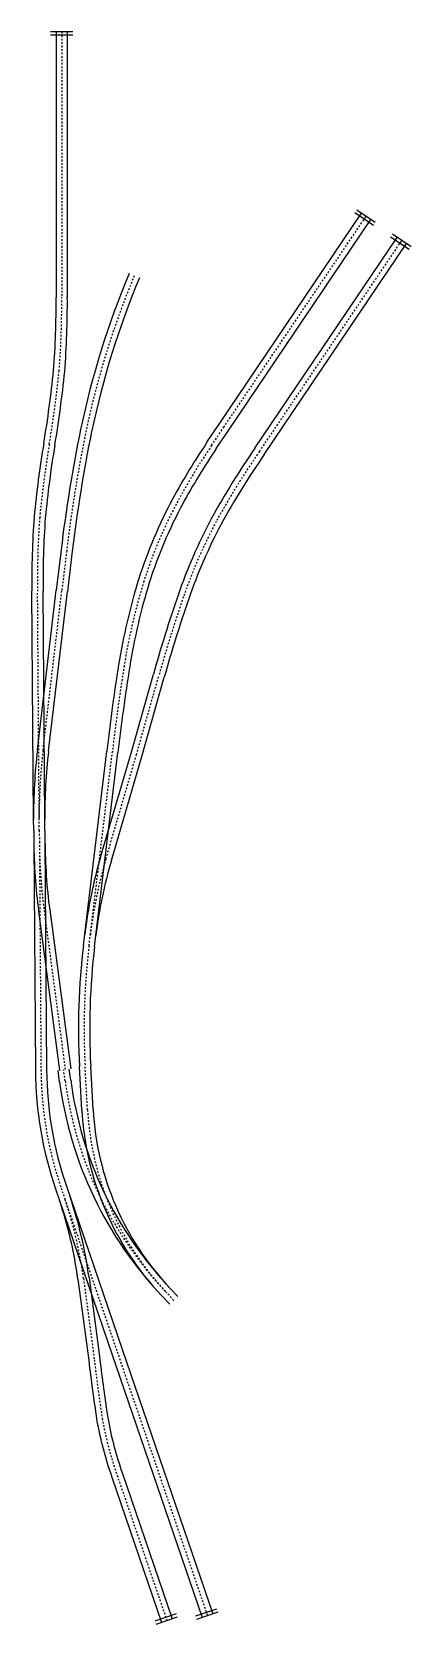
# Model space of a CAD drawing. Header units: inches. Extents: x 4.1 to 26, y 10.7 to 102.9.
import ezdxf

# ---------------------------------------------------------------- set-up
doc = ezdxf.new("R2010")
doc.units = ezdxf.units.IN
doc.header["$MEASUREMENT"] = 0
doc.linetypes.add('DASHED', pattern=[0.15, 0.1, -0.05])
doc.layers.add('XTRKCAD3', color=7, linetype='CONTINUOUS')

msp = doc.modelspace()

# ---------------------------------------------------------------- linework, layer by layer
at = {"layer": 'XTRKCAD17', "linetype": 'CONTINUOUS'}
for p, q in [((14.204984, 79.105143), (14.905034, 80.152187)), ((14.745003, 78.744089), (15.445052, 79.791133)), ((9.811291, 61.094829), (11.110415, 65.685465)), ((10.436345, 60.917943), (11.735468, 65.508579))]:
    msp.add_line(p, q, dxfattribs=at)
at = {"layer": 'XTRKCAD17', "linetype": 'DASHED'}
for p, q in [((14.474993, 78.924616), (15.175043, 79.97166)), ((10.123818, 61.006386), (11.422941, 65.597022))]:
    msp.add_line(p, q, dxfattribs=at)
at = {"layer": 'XTRKCAD17', "linetype": 'CONTINUOUS'}
for centre, radius, start, end in [((-42.254673, 87.043418), 47.728918, 355.448365, 360.544403), ((-42.254673, 87.043418), 48.378518, 355.448365, 360.544403), ((-57.269708, 89.501997), 62.904246, 350.434099, 354.307187), ((-57.269708, 89.501997), 63.553846, 350.434099, 354.307187), ((63.223647, 69.202515), 59.28707, 170.440508, 174.593866), ((63.223647, 69.202515), 58.63747, 170.440508, 174.593866), ((48.542754, 56.035922), 41.367517, 146.104509, 151.37733), ((48.542754, 56.035922), 40.717917, 146.104509, 151.37733), ((54.627262, 52.639402), 45.820113, 145.246318, 151.252782), ((54.627262, 52.639402), 45.170513, 145.246318, 151.252782), ((36.627197, 62.771109), 27.682461, 151.804752, 162.353011), ((51.276494, 71.281561), 47.206691, 175.747878, 180.971282), ((51.276494, 71.281561), 46.557091, 175.747878, 180.971282), ((36.627197, 62.771109), 27.032861, 151.804752, 162.353011), ((42.884497, 59.71453), 32.126738, 152.253612, 160.846614), ((42.884497, 59.71453), 31.477138, 152.253612, 160.846614), ((44.735107, 60.505593), 36.096877, 162.831952, 170.890105), ((44.735107, 60.505593), 35.447277, 162.831952, 170.890105), ((87.245161, 44.438888), 79.043766, 160.937317, 164.408279), ((87.245161, 44.438888), 78.394166, 160.937317, 164.408279), ((115.550649, 49.135882), 107.819336, 170.88255, 173.570023), ((115.550649, 49.135882), 107.169736, 170.88255, 173.570023), ((47.091717, 45.158476), 40.3248, 173.128621, 183.128621), ((47.091717, 45.158476), 39.6752, 173.128621, 183.128621), ((26.223113, 42.917057), 21.9498, 180.407792, 198.89103), ((26.223113, 42.917057), 21.3002, 180.407792, 198.89103)]:
    msp.add_arc(centre, radius, start, end, dxfattribs=at)
at = {"layer": 'XTRKCAD17', "linetype": 'DASHED'}
for centre, radius, start, end in [((-42.254673, 87.043418), 48.053718, 355.448365, 360.544403), ((-57.269708, 89.501997), 63.229046, 350.434099, 354.307187), ((63.223647, 69.202515), 58.96227, 170.440508, 174.593866), ((48.542754, 56.035922), 41.042717, 146.104509, 151.37733), ((54.627262, 52.639402), 45.495313, 145.246318, 151.252782), ((36.627197, 62.771109), 27.357661, 151.804752, 162.353011), ((51.276494, 71.281561), 46.881891, 175.747878, 180.971282), ((42.884497, 59.71453), 31.801938, 152.253612, 160.846614), ((44.735107, 60.505593), 35.772077, 162.831952, 170.890105), ((87.245161, 44.438888), 78.718966, 160.937317, 164.408279), ((115.550649, 49.135882), 107.494536, 170.88255, 173.570023), ((47.091717, 45.158476), 40, 173.128621, 183.128621), ((26.223113, 42.917057), 21.625, 180.407792, 198.89103)]:
    msp.add_arc(centre, radius, start, end, dxfattribs=at)
at = {"layer": 'XTRKCAD3', "linetype": 'CONTINUOUS'}
for p, q in [((6.446475, 102.875), (5.147275, 102.875)), ((6.446475, 102.675), (5.147275, 102.675)), ((5.472075, 102.875), (5.472075, 87.5)), ((6.121675, 102.875), (6.121675, 87.5)), ((14.905745, 80.153246), (23.144535, 92.371668)), ((23.840616, 91.661086), (22.763422, 92.38743)), ((23.95243, 91.82691), (22.875236, 92.553254)), ((15.444341, 79.790074), (23.683131, 92.008496)), ((16.978546, 78.755572), (25.217336, 90.973994)), ((17.517142, 78.3924), (25.755932, 90.610822)), ((25.913417, 90.263412), (24.836223, 90.989756)), ((26.025231, 90.429236), (24.948037, 91.15558)), ((5.763232, 72.869481), (5.480437, 70.535904)), ((6.408114, 72.791331), (6.125319, 70.457754)), ((4.170585, 57.272272), (4.076547, 70.484542)), ((4.392512, 61.298817), (5.480307, 70.534821)), ((4.820168, 57.276895), (4.726131, 70.489166)), ((5.037653, 61.222834), (6.125448, 70.458838)), ((7.13428, 50.627906), (8.409844, 61.212931)), ((7.779214, 50.550188), (9.054778, 61.135212)), ((8.047891, 55.077669), (9.812127, 61.09773)), ((8.671273, 54.894981), (10.435509, 60.915042)), ((4.175208, 56.622688), (4.170585, 57.272272)), ((4.824792, 56.627312), (4.820168, 57.276895)), ((4.175208, 56.622688), (4.179832, 55.973105)), ((4.824792, 56.627312), (4.829415, 55.977728)), ((4.179832, 55.973105), (4.273869, 42.760834)), ((4.829415, 55.977728), (4.923453, 42.765458)), ((4.45905, 51.950127), (5.678202, 42.730542)), ((5.103044, 52.035285), (6.322196, 42.815701)), ((7.056561, 49.982972), (7.13428, 50.627906)), ((7.701495, 49.905254), (7.779214, 50.550188)), ((5.673742, 42.07388), (5.587957, 42.717791)), ((6.317653, 42.159666), (6.231867, 42.803577)), ((6.965233, 40.429004), (6.82702, 42.957646)), ((7.613865, 40.464458), (7.475652, 42.993099)), ((6.070226, 36.020706), (6.280547, 35.406096)), ((5.455616, 35.810386), (5.665937, 35.195776)), ((5.665937, 35.195776), (8.703506, 26.319226)), ((6.280547, 35.406096), (9.318116, 26.529546)), ((6.73644, 30.642159), (7.362761, 25.927824)), ((7.380382, 30.72771), (8.006703, 26.013375)), ((12.050754, 29.190803), (11.60372, 29.662122)), ((12.522072, 29.637837), (12.075039, 30.109156)), ((8.703506, 26.319225), (13.928075, 11.051709)), ((9.318116, 26.529545), (14.542685, 11.262029)), ((9.316656, 19.380572), (12.192303, 10.977201)), ((8.702046, 19.170252), (11.577693, 10.766881)), ((11.205634, 10.850948), (12.434854, 11.271589)), ((11.270388, 10.66172), (12.499608, 11.082362)), ((13.556016, 11.135776), (14.785236, 11.556417)), ((13.62077, 10.946548), (14.84999, 11.36719))]:
    msp.add_line(p, q, dxfattribs=at)
at = {"layer": 'XTRKCAD3', "linetype": 'DASHED'}
for p, q in [((5.796875, 102.875), (5.796875, 87.5)), ((15.175043, 79.97166), (23.413833, 92.190082)), ((17.247844, 78.573986), (25.486634, 90.792408)), ((6.085673, 72.830406), (5.802878, 70.496829)), ((4.495377, 57.274584), (4.401339, 70.486854)), ((4.715082, 61.260825), (5.802878, 70.496829)), ((7.456747, 50.589047), (8.732311, 61.174071)), ((8.359582, 54.986325), (10.123818, 61.006386)), ((4.5, 56.625), (4.495377, 57.274584)), ((4.5, 56.625), (4.504623, 55.975416)), ((4.504623, 55.975416), (4.598661, 42.763146)), ((4.781047, 51.992706), (6.000199, 42.773121)), ((7.379028, 49.944113), (7.456747, 50.589047)), ((5.995698, 42.116773), (5.909912, 42.760684)), ((7.289549, 40.446731), (7.151336, 42.975372)), ((5.762921, 35.915546), (5.973242, 35.300936)), ((5.973242, 35.300936), (9.010811, 26.424386)), ((7.058411, 30.684934), (7.684732, 25.970599)), ((12.286413, 29.41432), (11.83938, 29.885639)), ((9.010811, 26.424385), (14.23538, 11.156869)), ((9.009351, 19.275412), (11.884998, 10.872041))]:
    msp.add_line(p, q, dxfattribs=at)
at = {"layer": 'XTRKCAD3', "linetype": 'CONTINUOUS'}
for centre, radius, start, end in [((55.833112, 69.579464), 50.005618, 157.301989, 168.143116), ((55.833112, 69.579464), 49.356018, 157.301989, 168.143116), ((88.591149, 63.038852), 83.409264, 168.370453, 173.231929), ((88.591149, 63.038852), 82.759664, 168.370453, 173.231929), ((36.619259, 57.503223), 32.449496, 173.282777, 180.407792), ((36.619259, 57.503223), 31.799896, 173.282777, 180.407792), ((36.628506, 56.204056), 32.449496, 180.407792, 187.532807), ((36.628506, 56.204056), 31.799896, 180.407792, 187.532807), ((34.473744, 47.333324), 27.537258, 163.666281, 173.128621), ((34.473744, 47.333324), 26.887658, 163.666281, 173.128621), ((27.796964, 45.021251), 22.318691, 187.588554, 223.485695), ((27.796964, 45.021251), 21.669091, 187.588554, 223.485695), ((23.933382, 41.356467), 16.993477, 183.128621, 223.485161), ((23.933382, 41.356467), 16.343877, 183.128621, 223.485161), ((-16.76494, 27.519893), 23.707876, 7.56769, 18.89103), ((-16.76494, 27.519893), 24.357476, 7.56769, 18.89103), ((113.245238, 38.432454), 106.618348, 186.732842, 188.577141), ((113.245238, 38.432454), 105.968748, 186.732842, 188.577141), ((28.509575, 26.169369), 21.007773, 189.994558, 199.470141), ((28.509575, 26.169369), 20.358173, 189.994558, 199.470141)]:
    msp.add_arc(centre, radius, start, end, dxfattribs=at)
at = {"layer": 'XTRKCAD3', "linetype": 'DASHED'}
for centre, radius, start, end in [((55.833112, 69.579464), 49.680818, 157.301989, 168.143116), ((88.591149, 63.038852), 83.084464, 168.370453, 173.231929), ((36.619259, 57.503223), 32.124696, 173.282777, 180.407792), ((36.628506, 56.204056), 32.124696, 180.407792, 187.532807), ((34.473744, 47.333324), 27.212458, 163.666281, 173.128621), ((27.796964, 45.021251), 21.993891, 187.588554, 223.485695), ((23.933382, 41.356467), 16.668677, 183.128621, 223.485161), ((-16.76494, 27.519893), 24.032676, 7.56769, 18.89103), ((113.245238, 38.432454), 106.293548, 186.732842, 188.577141), ((28.509575, 26.169369), 20.682973, 189.994558, 199.470141)]:
    msp.add_arc(centre, radius, start, end, dxfattribs=at)

doc.saveas('drawing.dxf')
